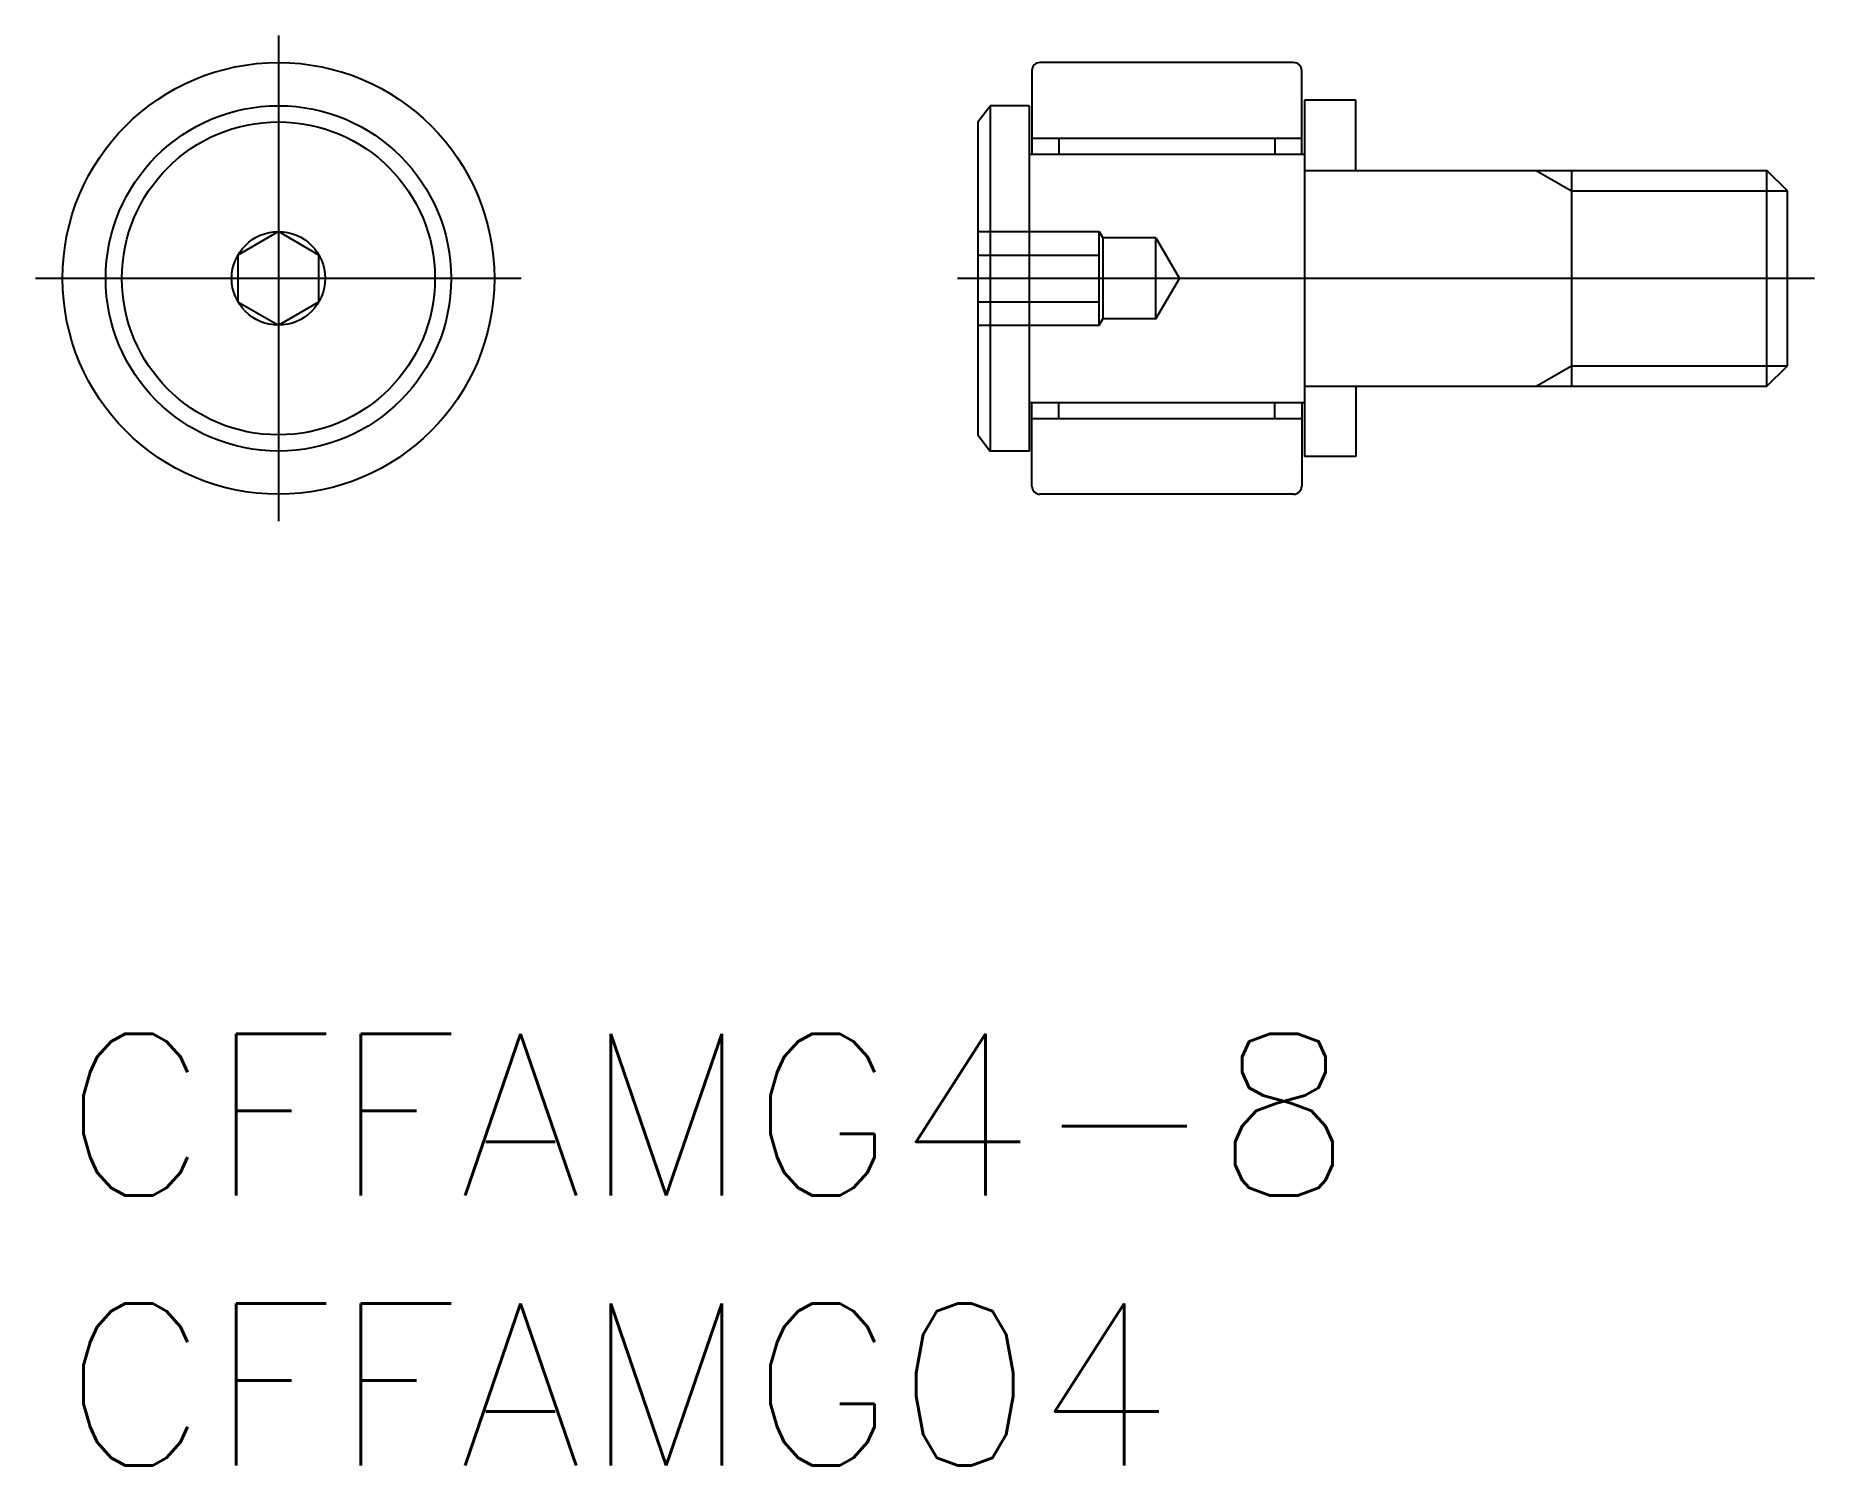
# Model space of a CAD drawing. Extents: x -0.5 to 32.5, y -8 to 18.5.
import ezdxf

# ---------------------------------------------------------------- set-up
doc = ezdxf.new("R2010")
doc.units = 0
doc.header["$LTSCALE"] = 0.5
doc.linetypes.add('CENTER', pattern=[50.8, 31.75, -6.35, 6.35, -6.35])
doc.linetypes.add('DASHED', pattern=[19.05, 12.7, -6.35])
for name, color, linetype in [('MSM_CENTER', 1, 'CENTER'), ('MSM_CONTINUOUS', 7, 'CONTINUOUS'), ('MSM_DASHED', 4, 'DASHED'), ('MSM_NARROW', 5, 'CONTINUOUS'), ('MSM_PART_NUMBER', 7, 'CONTINUOUS')]:
    doc.layers.add(name, color=color, linetype=linetype)
doc.styles.get("Standard").update_dxf_attribs({"font": 'txt.shx', "height": 3, "bigfont": 'bigfont.shx'})

# ---------------------------------------------------------------- blocks, each defined once
blk = doc.blocks.new('*U6')
at = {"layer": 'MSM_PART_NUMBER'}
blk.add_text('CFFAMG4-8', height=3, dxfattribs=at).set_placement((0, -3))
blk = doc.blocks.new('*U7')
at = {"layer": 'MSM_PART_NUMBER'}
blk.add_text('CFFAMG04', height=3, dxfattribs=at).set_placement((0, -8))

msp = doc.modelspace()

# ---------------------------------------------------------------- linework, layer by layer
at = {"layer": 'MSM_CENTER'}
for p, q in [((4, 18.5), (4, 9.5)), ((8.5, 14), (-0.5, 14)), ((32.459, 14), (16.459, 14))]:
    msp.add_line(p, q, dxfattribs=at)
at = {"layer": 'MSM_CONTINUOUS'}
for p, q in [((17.959, 17.85), (17.959, 16.3)), ((22.809, 18), (18.109, 18)), ((22.959, 16.3), (22.959, 17.85)), ((16.959, 16.9), (17.184, 17.2)), ((17.909, 17.2), (17.184, 17.2)), ((17.184, 17.2), (17.184, 10.8)), ((17.909, 17.2), (17.909, 10.8)), ((23.959, 17.3), (23.009, 17.3)), ((23.009, 17.3), (23.009, 10.7)), ((23.959, 16), (23.959, 17.3)), ((16.959, 16.9), (16.959, 11.1)), ((17.959, 16.6), (22.959, 16.6)), ((18.459, 16.6), (18.459, 16.3)), ((22.459, 16.6), (22.459, 16.3)), ((17.909, 16.3), (23.009, 16.3)), ((23.009, 16), (31.58, 16)), ((27.959, 16), (27.959, 12)), ((31.58, 12), (31.58, 16)), ((31.959, 15.621), (31.58, 16)), ((31.959, 12.379), (31.959, 15.621)), ((4, 14.866), (3.25, 14.433)), ((4.75, 14.433), (4, 14.866)), ((3.25, 14.433), (3.25, 13.567)), ((4.75, 13.567), (4.75, 14.433)), ((3.25, 13.567), (4, 13.134)), ((4, 13.134), (4.75, 13.567)), ((31.58, 12), (31.959, 12.379)), ((23.009, 12), (31.58, 12)), ((23.959, 12), (23.959, 10.7)), ((17.909, 11.7), (23.009, 11.7)), ((17.959, 10.15), (17.959, 11.7)), ((18.459, 11.4), (18.459, 11.7)), ((22.459, 11.4), (22.459, 11.7)), ((22.959, 11.7), (22.959, 10.15)), ((17.959, 11.4), (22.959, 11.4)), ((16.959, 11.1), (17.184, 10.8)), ((17.909, 10.8), (17.184, 10.8)), ((23.959, 10.7), (23.009, 10.7)), ((22.809, 10), (18.109, 10))]:
    msp.add_line(p, q, dxfattribs=at)
for radius in [4, 3.2, 2.9, 0.866]:
    msp.add_circle((4, 14), radius, dxfattribs=at)
for centre, start, end in [((18.109, 17.85), 90, 180), ((22.809, 17.85), 0, 90), ((18.109, 10.15), 180, 270), ((22.809, 10.15), 270, 0)]:
    msp.add_arc(centre, 0.15, start, end, dxfattribs=at)
at = {"layer": 'MSM_DASHED'}
for p, q in [((16.959, 14.866), (19.209, 14.866)), ((19.209, 14.866), (19.276, 14.75)), ((19.209, 13.134), (19.209, 14.866)), ((20.259, 14.75), (19.276, 14.75)), ((19.276, 14.75), (19.276, 13.25)), ((20.259, 14.75), (20.692, 14)), ((20.259, 13.25), (20.259, 14.75)), ((16.959, 14.433), (19.209, 14.433)), ((20.259, 13.25), (20.692, 14)), ((16.959, 13.567), (19.209, 13.567)), ((19.209, 13.134), (19.276, 13.25)), ((20.259, 13.25), (19.276, 13.25)), ((16.959, 13.134), (19.209, 13.134))]:
    msp.add_line(p, q, dxfattribs=at)
at = {"layer": 'MSM_NARROW'}
for p, q in [((27.302, 16), (27.959, 15.621)), ((27.959, 15.621), (31.959, 15.621)), ((27.302, 12), (27.959, 12.379)), ((27.959, 12.379), (31.959, 12.379))]:
    msp.add_line(p, q, dxfattribs=at)

# ---------------------------------------------------------------- block references
at = {"layer": 'MSM_CONTINUOUS'}
for name in ['*U6', '*U7']:
    msp.add_blockref(name, (0, 0), dxfattribs=at)

doc.saveas('drawing.dxf')
